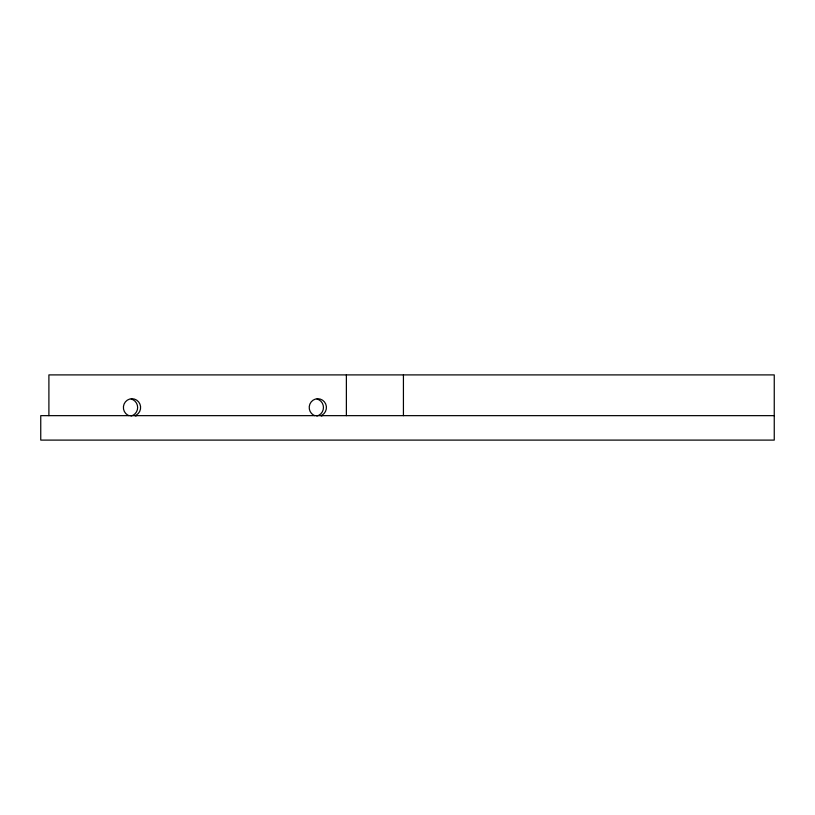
<?xml version="1.0" encoding="UTF-8"?>
<svg xmlns="http://www.w3.org/2000/svg" width="815" height="815" viewBox="0 0 815 815"><rect width="100%" height="100%" fill="white"/><g stroke="black" fill="none" stroke-linecap="round" stroke-linejoin="round"><path stroke-width="1.22" d="M134.974 415.65L136.309 415.09A8.761 8.608 -90 0 0 138.601 401.866A8.761 8.608 -90 0 0 125.408 401.866A8.761 8.608 -90 0 0 127.7 415.09L129.035 415.65M135.738 415.966L136.482 415.65M320.784 415.65L322.119 415.09A8.761 8.608 -90 0 0 324.411 401.866A8.761 8.608 -90 0 0 311.218 401.866A8.761 8.608 -90 0 0 313.51 415.09L314.845 415.65M321.538 415.966L322.282 415.65M774.25 415.65L40.75 415.65L40.75 440.1L774.25 440.1L774.25 374.9L48.9 374.9L48.9 415.65M316.342 415.65L317.086 415.966A8.761 8.608 -90 0 0 317.045 399.034M130.532 415.65L131.276 415.966A8.761 8.608 -90 0 0 131.235 399.034M403.425 374.9L403.425 415.65M346.375 374.9L346.375 415.65"/></g></svg>
